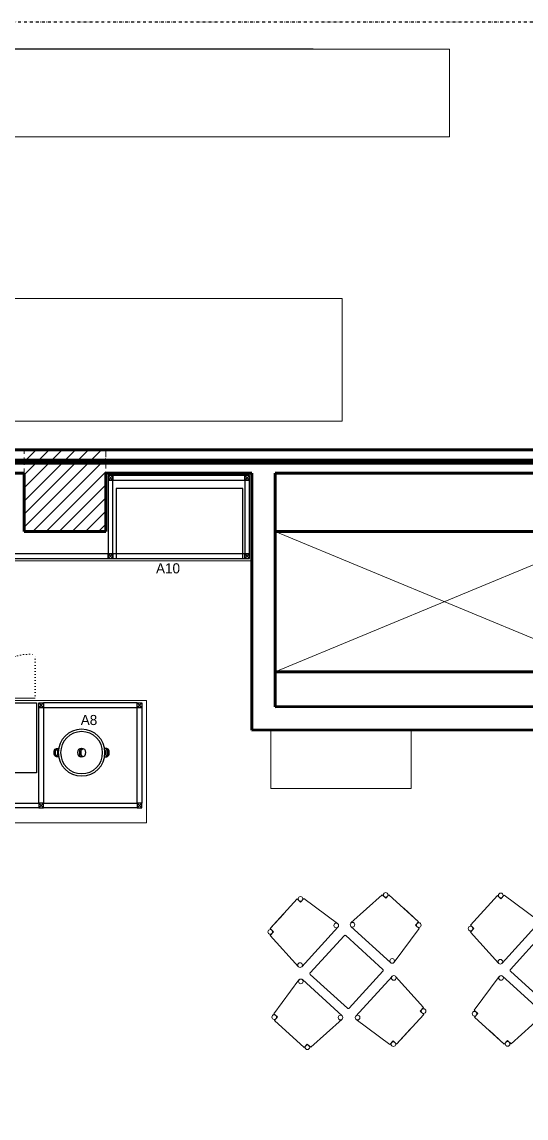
# Model space of a CAD drawing. Header units: centimetres. Extents: x -20963 to 233486, y -95276 to 159172.
# Drawn here: x 106152 to 106584, y 32191 to 33130 of the extents above; entities that cross this region are included whole.
import ezdxf
from ezdxf.enums import TextEntityAlignment as Align

# ---------------------------------------------------------------- set-up
doc = ezdxf.new("R2010")
doc.units = ezdxf.units.CM
doc.header["$LTSCALE"] = 10
doc.header["$MEASUREMENT"] = 0
for name, pattern in [('006 COLS$0$HIDDEN', [9.525, 6.35, -3.175]), ('DASHDOT2', [0.5, 0.25, -0.125, 0, -0.125]), ('DOT', [0.25, 0, -0.25])]:
    doc.linetypes.add(name, pattern=pattern)
for name, color, linetype in [('-DWG_ANA', 7, 'Continuous'), ('006 COLS$0$004 COL-H', 8, 'Continuous'), ('A-MA-DEMISE LINE', 10, 'DASHDOT2'), ('A_WALL', 3, 'Continuous'), ('CG TASARIM LOGO', 7, 'Continuous'), ('Kıtc-002 Çizgi', 7, 'Continuous'), ('Kıtc-040 Detay', 7, 'Continuous'), ('LP-DIMENSION_INT_100', 51, 'Continuous')]:
    doc.layers.add(name, color=color, linetype=linetype)
for name, color, linetype, lineweight in [('-DWG_DETAY1', 7, 'Continuous', 9), ('-DWG_DETAY4', 7, 'DOT', 18), ('006 COLS$0$A-COLS', 30, 'Continuous', 13), ('006 plans$0$A-WALL-FULL', 6, 'Continuous', 60), ('006 Slab Edge$0$A-SLB-EDG', 171, 'Continuous', 60), ('006 Slab Edge$0$A-VOID X', 196, 'Continuous', 20), ('ARK_AHŞAP', 45, 'Continuous', 15), ('ARK_METAL', 252, 'Continuous', 15)]:
    doc.layers.add(name, color=color, linetype=linetype, lineweight=lineweight)
doc.styles.add('TAKSİM', font='GOTHIC.TTF', dxfattribs={"height": 20})

# ---------------------------------------------------------------- blocks, each defined once
blk = doc.blocks.new('gfgf')
at = {"layer": '006 COLS$0$004 COL-H'}
h = blk.add_hatch(dxfattribs=at)
h.set_pattern_fill('ANSI31', color=256, scale=25, style=0)
h.set_pattern_definition([(45, (399193.3, 259900), (-56.1266, 56.1266), [])])
h.paths.add_polyline_path([(397607.4, 254950), (398307.4, 254950), (398307.4, 254250), (397607.4, 254250)])
at = {"layer": '006 COLS$0$A-COLS', "linetype": '006 COLS$0$HIDDEN'}
blk.add_lwpolyline([(397607.4, 254950), (398307.4, 254950), (398307.4, 254250), (397607.4, 254250)], close=True, dxfattribs=at)
at = {"layer": '006 plans$0$A-WALL-FULL'}
for p, q in [((389963.4, 254950), (404647.4, 254950)), ((397607.4, 254750), (389963.4, 254750)), ((397607.4, 254250), (397607.4, 254750)), ((399557.3, 254750), (398307.4, 254750)), ((398307.4, 254750), (398307.4, 254250)), ((399557.3, 252549.3), (399557.3, 254750)), ((404647.4, 254750), (399757.3, 254750)), ((399757.3, 254750), (399757.3, 252749.3)), ((398307.4, 254250), (397607.4, 254250))]:
    blk.add_line(p, q, dxfattribs=at)
for points in [[(399757.3, 252749.3), (405097.7, 252750.4), (405097.5, 254250), (404647.4, 254250)], [(405297.7, 252750.5), (405297.4, 252750.5), (405297.4, 252550.5), (399557.3, 252549.3)]]:
    blk.add_lwpolyline(points, dxfattribs=at)
at = {"layer": '006 Slab Edge$0$A-SLB-EDG'}
blk.add_lwpolyline([(399757.3, 253050), (402657.3, 253050), (402657.3, 254250), (399757.3, 254250)], close=True, dxfattribs=at)
at = {"layer": '006 Slab Edge$0$A-VOID X'}
for p, q in [((402657.3, 254250), (399757.3, 253050)), ((399757.3, 254250), (402657.3, 253050))]:
    blk.add_line(p, q, dxfattribs=at)
at = {"layer": 'A-MA-DEMISE LINE', "color": 12, "linetype": 'DASHDOT2', "ltscale": 1000, "const_width": 50}
blk.add_lwpolyline([(389939.4, 254849.9), (406247.4, 254850), (406247.4, 245201.1), (390696.7, 245201.1), (390696.7, 245924), (389939.4, 245924)], close=True, dxfattribs=at)
blk = doc.blocks.new('PLAN')
at = {"layer": 'A-MA-DEMISE LINE', "color": 4, "elevation": 0}
blk.add_lwpolyline([(100313.3, 33129.95), (103312.12, 33129.95), (103312.12, 31353.36), (100313.3, 31353.36)], close=True, dxfattribs=at)
at = {"layer": 'A-MA-DEMISE LINE', "color": 4, "xscale": 0.1, "yscale": 0.1, "zscale": 0.1}
blk.add_blockref('gfgf', (62317.38, 7268.24, 0), dxfattribs=at)
blk = doc.blocks.new('A$C53E03B34')
at = {"layer": 'Kıtc-002 Çizgi'}
for points in [[(3.74, 16.55), (2, 16.55, -0.414214), (0, 18.55), (0, 21.45, -0.414214), (2, 23.45), (3.74, 23.45)], [(43.14, 16.55), (44.87, 16.55, 0.414214), (46.87, 18.55), (46.87, 21.45, 0.414214), (44.87, 23.45), (43.14, 23.45)]]:
    blk.add_lwpolyline(points, format="xyb", dxfattribs=at)
for points in [[(2.83, 17.55), (2, 17.55, -0.414214), (1, 18.55), (1, 21.45, -0.414214), (2, 22.45), (2.83, 22.45)], [(44.05, 17.55), (44.87, 17.55, 0.414214), (45.87, 18.55), (45.87, 21.45, 0.414214), (44.87, 22.45), (44.05, 22.45)]]:
    blk.add_lwpolyline(points, format="xyb", close=True, dxfattribs=at)
for points in [[(22.08, 23.4), (24.16, 21.79), (24.16, 18.12), (22.75, 16.4)], [(23.49, 23.65), (25.16, 22.26), (25.16, 17.69), (23.76, 16.35)]]:
    blk.add_lwpolyline(points, dxfattribs=at)
for radius in [20, 18, 3.66]:
    blk.add_circle((23.44, 20), radius, dxfattribs=at)
blk = doc.blocks.new('A$C6C415FB2')
at = {"layer": '-DWG_ANA', "color": 0, "elevation": 0}
blk.add_lwpolyline([(101.46, 164.16), (41.46, 164.16), (41.46, 29.16), (101.46, 29.16)], close=True, dxfattribs=at)
at = {"layer": '-DWG_DETAY1', "color": 0}
for p, q in [((37.46, 120.16), (37.46, 162.16)), ((37.46, 76.16), (37.46, 118.16)), ((37.46, 30.52), (37.46, 72.52))]:
    blk.add_line(p, q, dxfattribs=at)
at = {"layer": '-DWG_DETAY4', "color": 0, "elevation": 0}
for points in [[(35.46, 162.16), (0.46, 162.16, 0.454885), (35.46, 120.19, 0.414214)], [(35.46, 76.16), (0.46, 76.16, -0.454885), (35.46, 118.13, -0.414214)], [(35.46, 30.52), (0.46, 30.52, -0.454885), (35.46, 72.49, -0.414214)]]:
    blk.add_lwpolyline(points, format="xyb", dxfattribs=at)
blk = doc.blocks.new('A$C14D17327')
at = {"layer": 'Kıtc-002 Çizgi', "color": 1, "elevation": 0}
blk.add_lwpolyline([(0, 4), (4, 4), (4, 0), (0, 0)], close=True, dxfattribs=at)
for points in [[(0, 4), (4, 0)], [(0, 0), (4, 4)]]:
    blk.add_lwpolyline(points, dxfattribs=at)

msp = doc.modelspace()

# ---------------------------------------------------------------- linework, layer by layer
at = {"layer": 'A_WALL'}
msp.add_line((106401.81, 33106.48, 0), (106016.81, 33106.48, 0), dxfattribs=at)
at = {"layer": 'ARK_AHŞAP'}
for p, q in [((105732.31, 32892.91, 0), (106426.48, 32892.91)), ((106426.48, 32787.91), (105742.31, 32787.91, 0)), ((105655.79, 32548.67, 0), (106258.96, 32548.67, 0)), ((106258.96, 32443.67, 0), (105665.79, 32443.67, 0))]:
    msp.add_line(p, q, dxfattribs=at)
for points in [[(105642.31, 33106.48), (105642.31, 33106.48), (106518.69, 33106.48), (106518.69, 33031.48), (105642.31, 33031.48), (105642.31, 33031.48)], [(106426.48, 32787.91), (106426.48, 32892.91)]]:
    msp.add_lwpolyline(points, dxfattribs=at)
at = {"layer": 'ARK_AHŞAP', "elevation": 0}
for points in [[(105565.79, 32743.24), (105565.79, 32743.24), (106154.18, 32743.24), (106154.18, 32693.24), (106224.18, 32693.24), (106224.18, 32743.24), (106349.17, 32743.24), (106349.17, 32668.24), (105565.79, 32668.24), (105565.79, 32668.24)], [(106258.96, 32443.67), (106258.96, 32548.67)]]:
    msp.add_lwpolyline(points, dxfattribs=at)
for points in [[(106399.22, 32315.24), (106428.19, 32347.02, -0.414214), (106429.61, 32347.08), (106461.38, 32318.11, -0.414214), (106461.45, 32316.69), (106432.47, 32284.92, -0.414214), (106431.06, 32284.86), (106399.29, 32313.83, -0.414214)], [(106570.82, 32318.13), (106599.79, 32349.91, -0.414214), (106601.2, 32349.97), (106632.98, 32321, -0.414214), (106633.04, 32319.58), (106604.07, 32287.81, -0.414214), (106602.65, 32287.75), (106570.88, 32316.72, -0.414214)]]:
    msp.add_lwpolyline(points, format="xyb", close=True, dxfattribs=at)
at = {"layer": 'ARK_AHŞAP'}
for centre in [(106463.86, 32381.96), (106390.88, 32378.6), (106562.48, 32381.49), (106421.52, 32355.8), (106435.45, 32356.45), (106492.23, 32356.09), (106365.01, 32350.23), (106536.61, 32353.12), (106469.43, 32325.45), (106390.53, 32321.82), (106562.12, 32324.71), (106391.17, 32307.89), (106470.81, 32310.86), (106562.76, 32310.78), (106496.33, 32282.44), (106539.97, 32280.14), (106368.37, 32277.25), (106425.16, 32276.9), (106439.81, 32276.87), (106396.74, 32251.38), (106470.45, 32254.07), (106568.34, 32254.27)]:
    msp.add_circle(centre, 2, dxfattribs=at)
at = {"layer": 'ARK_METAL'}
for p, q in [((106388.06, 32378.47), (106364.88, 32353.05)), ((106388.06, 32378.47), (106391.01, 32375.78)), ((106391.01, 32375.78), (106393.84, 32378.88)), ((106393.84, 32378.88), (106422.71, 32357.41)), ((106460.88, 32381.97), (106434.11, 32357.93)), ((106463.99, 32379.14), (106460.88, 32381.97)), ((106466.69, 32382.09), (106463.99, 32379.14)), ((106466.69, 32382.09), (106492.1, 32358.91)), ((106559.65, 32381.36), (106536.48, 32355.95)), ((106559.65, 32381.36), (106562.61, 32378.67)), ((106562.61, 32378.67), (106565.44, 32381.77)), ((106565.44, 32381.77), (106594.31, 32360.3)), ((106376.47, 32365.76), (106364.88, 32353.05)), ((106479.39, 32370.5), (106492.1, 32358.91)), ((106548.06, 32368.65), (106536.48, 32355.95)), ((106492.1, 32358.91), (106489.41, 32355.96)), ((106489.41, 32355.96), (106492.51, 32353.13)), ((106536.48, 32355.95), (106539.43, 32353.25)), ((106563.6, 32323.36), (106594.6, 32357.35)), ((106364.88, 32353.05), (106367.83, 32350.36)), ((106367.83, 32350.36), (106365, 32347.25)), ((106365, 32347.25), (106389.04, 32320.48)), ((106392, 32320.47), (106423, 32354.46)), ((106468.09, 32323.97), (106434.1, 32354.97)), ((106492.51, 32353.13), (106471.04, 32324.26)), ((106539.43, 32353.25), (106536.6, 32350.14)), ((106536.6, 32350.14), (106560.63, 32323.37)), ((106368.09, 32280.21), (106389.56, 32309.08)), ((106426.5, 32278.37), (106392.51, 32309.37)), ((106438.34, 32278.21), (106469.33, 32312.2)), ((106496.33, 32285.42), (106472.3, 32312.19)), ((106539.69, 32283.1), (106561.16, 32311.97)), ((106598.1, 32281.26), (106564.11, 32312.26)), ((106493.5, 32282.31), (106496.33, 32285.42)), ((106496.46, 32279.62), (106493.5, 32282.31)), ((106542.79, 32280.27), (106539.69, 32283.1)), ((106540.1, 32277.32), (106542.79, 32280.27)), ((106371.2, 32277.38), (106368.09, 32280.21)), ((106368.5, 32274.43), (106371.2, 32277.38)), ((106368.5, 32274.43), (106393.92, 32251.25)), ((106399.72, 32251.37), (106426.49, 32275.41)), ((106467.49, 32253.79), (106438.62, 32275.26)), ((106496.46, 32279.62), (106473.28, 32254.2)), ((106540.1, 32277.32), (106565.51, 32254.14)), ((106571.31, 32254.26), (106598.09, 32278.3)), ((106381.21, 32262.84), (106393.92, 32251.25)), ((106484.87, 32266.91), (106473.28, 32254.2)), ((106552.8, 32265.73), (106565.51, 32254.14)), ((106393.92, 32251.25), (106396.61, 32254.2)), ((106396.61, 32254.2), (106399.72, 32251.37)), ((106470.32, 32256.9), (106467.49, 32253.79)), ((106473.28, 32254.2), (106470.32, 32256.9)), ((106565.51, 32254.14), (106568.21, 32257.09)), ((106568.21, 32257.09), (106571.31, 32254.26))]:
    msp.add_line(p, q, dxfattribs=at)
at = {"layer": 'ARK_METAL', "elevation": 0}
for points in [[(106485.58, 32473.2), (106365.58, 32473.2), (106365.58, 32523.18), (106485.58, 32523.18)], [(106365.58, 32523.18), (106485.58, 32523.18), (106485.58, 32473.2), (106365.58, 32473.2)]]:
    msp.add_lwpolyline(points, close=True, dxfattribs=at)
at = {"layer": 'CG TASARIM LOGO', "elevation": 0}
msp.add_lwpolyline([(106233.05, 32670.24), (106341.33, 32670.24), (106341.33, 32730.24), (106233.05, 32730.24)], close=True, dxfattribs=at)
at = {"layer": 'Kıtc-002 Çizgi', "color": 1, "elevation": 0}
for points in [[(106230.18, 32737.24), (106343.17, 32737.24), (106343.17, 32741.24), (106230.18, 32741.24)], [(106226.18, 32737.24), (106226.18, 32674.24), (106230.18, 32674.24), (106230.18, 32737.24)], [(106343.17, 32737.24), (106343.17, 32674.24), (106347.17, 32674.24), (106347.17, 32737.24)], [(106226.18, 32674.24), (106080.8, 32674.24), (106080.8, 32670.24), (106226.18, 32670.24)], [(106343.17, 32674.24), (106230.18, 32674.24), (106230.18, 32670.24), (106343.17, 32670.24)], [(106250.96, 32542.67), (106250.96, 32546.67), (106170.79, 32546.67), (106170.79, 32542.67)], [(106170.79, 32542.67), (106170.79, 32460.67), (106166.79, 32460.67), (106166.79, 32542.67)], [(106250.96, 32460.67), (106250.96, 32542.67), (106254.96, 32542.67), (106254.96, 32460.67)], [(106166.79, 32460.67), (106166.79, 32456.67), (106027.79, 32456.67), (106027.79, 32460.67)], [(106250.96, 32460.67), (106250.96, 32456.67), (106170.79, 32456.67), (106170.79, 32460.67)]]:
    msp.add_lwpolyline(points, close=True, dxfattribs=at)

# ---------------------------------------------------------------- block references
at = {"layer": '-DWG_DETAY4', "color": 0, "xscale": -1, "rotation": 90}
msp.add_blockref('A$C6C415FB2', (106193.95, 32588.13, 0), dxfattribs=at)
at = {"layer": 'Kıtc-002 Çizgi', "xscale": -1}
msp.add_blockref('A$C53E03B34', (106226.8, 32483.86, 0), dxfattribs=at)
at = {"layer": 'Kıtc-040 Detay', "xscale": -1, "rotation": 270}
for p in [(106226.18, 32737.24, 0), (106343.17, 32737.24, 0), (106226.18, 32670.24, 0), (106343.17, 32670.24, 0), (106166.79, 32456.67, 0), (106250.96, 32456.67, 0)]:
    msp.add_blockref('A$C14D17327', p, dxfattribs=at)
at = {"layer": 'Kıtc-040 Detay', "rotation": 270}
for p in [(106166.79, 32546.67, 0), (106250.96, 32546.67, 0)]:
    msp.add_blockref('A$C14D17327', p, dxfattribs=at)
at = {"layer": 'LP-DIMENSION_INT_100', "color": 2}
msp.add_blockref('PLAN', (4076.07, 0), dxfattribs=at)

# ---------------------------------------------------------------- texts
at = {"layer": '-DWG_DETAY4', "color": 0, "style": 'TAKSİM'}
for s, p in [('A10', (106277.37, 32657.46, 0)), ('A8', (106209.66, 32527.52, 0))]:
    msp.add_text(s, height=8.64, dxfattribs=at).set_placement(p, align=Align.CENTER)

doc.saveas('drawing.dxf')
